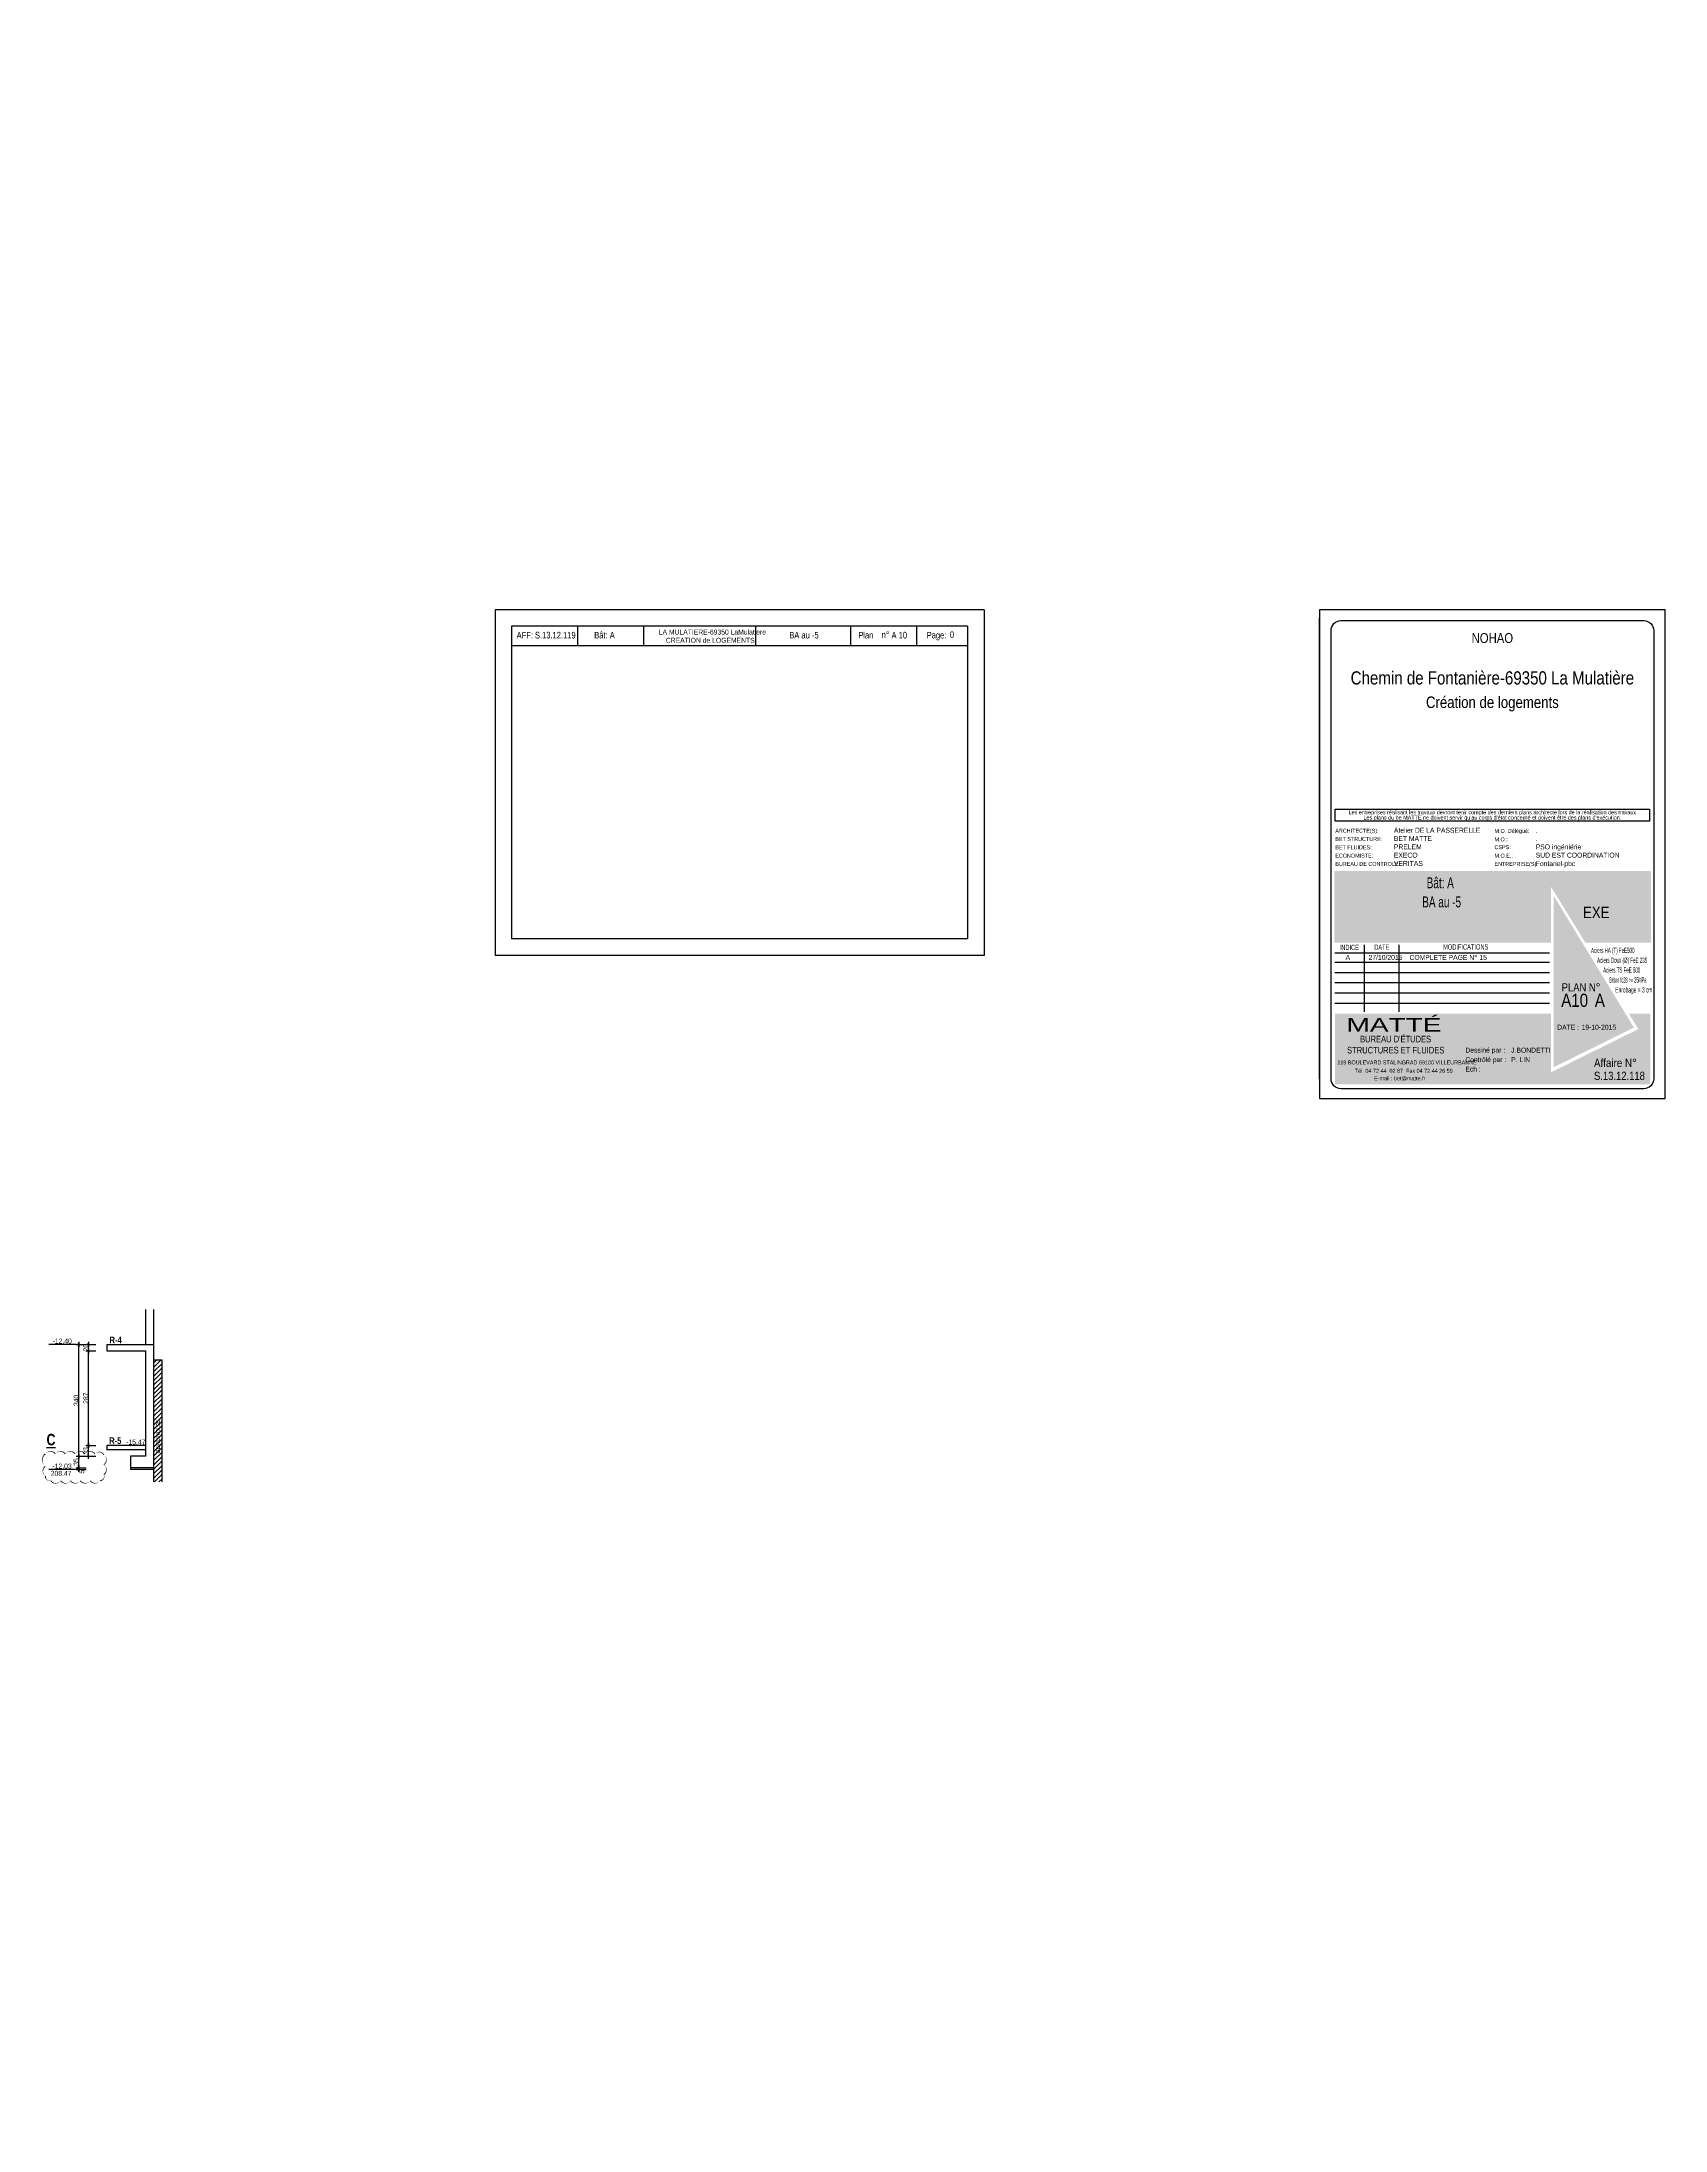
# Model space of a CAD drawing. Header units: metres. Extents: x -9927 to 45032, y -190416 to 12166.
# Drawn here: x -6357 to -1426, y -134449 to -128105 of the extents above; entities that cross this region are included whole.
import ezdxf
from ezdxf.enums import TextEntityAlignment as Align

# ---------------------------------------------------------------- set-up
doc = ezdxf.new("R2010")
doc.units = ezdxf.units.M
doc.header["$PDMODE"] = 65
for name, color, linetype in [('01_cartouche', 7, 'Continuous'), ('01_cote_gen', 4, 'Continuous'), ('01_fenetres', 171, 'Continuous'), ('01_linteaux', 3, 'Continuous'), ('01_murs_coup', 5, 'Continuous'), ('01_poch_BN', 9, 'Continuous'), ('01_poch_murs', 251, 'Continuous'), ('01_texte', 230, 'Continuous'), ('AA_COTES', 2, 'Continuous')]:
    doc.layers.add(name, color=color, linetype=linetype)
doc.styles.add('ARIAL NA', font='ARIALN.TTF')
doc.styles.add('arialstyle', font='ARIALN.TTF')
doc.styles.add('cartouche', font='ARIALN.TTF', dxfattribs={"width": 0.01})
doc.styles.add('cartouche1', font='ARIALN.TTF')
doc.styles.add('impact', font='impact.ttf')
doc.styles.add('MATTE_TXT', font='arial.ttf')
doc.styles.add('STYLE2', font='ARIALN.TTF')
doc.styles.add('stylemattecart', font='ARIALN.TTF')
doc.dimstyles.new('JB25', dxfattribs={"dimscale": 0.1, "dimtxt": 150, "dimasz": 17, "dimexe": 0.1, "dimexo": 0.1, "dimgap": 0.09, "dimtad": 1, "dimdec": 1, "dimlfac": 0.5, "dimdsep": 46, "dimtxsty": 'STYLE2', "dimblk1": 'BOND_G', "dimblk2": 'BOND_D', "dimsah": 1, "dimcen": 1.5, "dimdle": 0.01, "dimse1": 1, "dimse2": 1, "dimclrd": 4, "dimclre": 2, "dimclrt": 5, "dimadec": 0, "dimazin": 0, "dimtfac": 2.333333, "dimtdec": 1, "dimtix": 1, "dimtmove": 2, "dimatfit": 3, "dimldrblk": 'BOND_G', "dimfxl": 1, "dimtolj": 1, "dimtzin": 0, "dimarcsym": 0})
doc.dimstyles.new('JB50', dxfattribs={"dimscale": 0.1, "dimtxt": 150, "dimasz": 15, "dimexe": 0.1, "dimexo": 0.1, "dimgap": 0.09, "dimtad": 1, "dimdec": 1, "dimdsep": 46, "dimtxsty": 'STYLE2', "dimblk1": 'BOND_G', "dimblk2": 'BOND_D', "dimsah": 1, "dimcen": 1.5, "dimdle": 0.01, "dimse1": 1, "dimse2": 1, "dimclrd": 4, "dimclre": 2, "dimclrt": 6, "dimazin": 2, "dimtfac": 2.333333, "dimtdec": 1, "dimtix": 1, "dimtmove": 2, "dimatfit": 3, "dimldrblk": 'BOND_G', "dimfxl": 1, "dimtolj": 1, "dimtzin": 0, "dimarcsym": 0})

# ---------------------------------------------------------------- blocks, each defined once
blk = doc.blocks.new('BOND_G')
at = {"layer": 'AA_COTES', "color": 0}
for p, q in [((5, 0), (-5, 0)), ((1.8, 1.8), (-1.8, -1.8)), ((0, -5), (0, 15))]:
    blk.add_line(p, q, dxfattribs=at)
blk = doc.blocks.new('BOND_D')
at = {"layer": 'AA_COTES', "color": 0}
for p, q in [((5, 0), (-5, 0)), ((-1.8, -1.8), (1.8, 1.8)), ((0, 5), (0, -15))]:
    blk.add_line(p, q, dxfattribs=at)
blk = doc.blocks.new('*D1174')
at = {"layer": '01_cote_gen', "color": 4, "lineweight": -2, "transparency": 16777216}
blk.add_line((-6215.5, -132400.4), (-6215.5, -132370.4), dxfattribs=at)
at = {"layer": 'DEFPOINTS', "color": 0, "lineweight": 0, "transparency": 16777216}
for p in [(-6215.5, -132368.9), (-6058.2, -132368.9), (-6058.2, -132401.9)]:
    blk.add_point(p, dxfattribs=at)
at = {"layer": '01_cote_gen', "color": 4, "lineweight": -2, "transparency": 16777216, "xscale": 1.5, "yscale": 1.5, "zscale": 1.5}
for name, p, rotation in [('BOND_D', (-6215.5, -132368.9), 90), ('BOND_G', (-6215.5, -132401.9), 270)]:
    blk.add_blockref(name, p, dxfattribs=dict(at, rotation=rotation))
at = {"layer": '01_cote_gen', "color": 6, "transparency": 16777216, "insert": (-6223.1, -132385.4), "char_height": 15, "attachment_point": 5, "rotation": 90, "style": 'STYLE2'}
blk.add_mtext('\\A1;33', dxfattribs=at)
blk = doc.blocks.new('*D1177')
at = {"layer": '01_cote_gen', "color": 4, "lineweight": -2, "transparency": 16777216}
blk.add_line((-6244.9, -132440.4), (-6244.9, -132438.4), dxfattribs=at)
at = {"layer": 'DEFPOINTS', "color": 0, "lineweight": 0, "transparency": 16777216}
for p in [(-6244.9, -132436.9), (-6087.7, -132436.9), (-6087.7, -132441.9)]:
    blk.add_point(p, dxfattribs=at)
at = {"layer": '01_cote_gen', "color": 4, "lineweight": -2, "transparency": 16777216, "xscale": 1.5, "yscale": 1.5, "zscale": 1.5}
for name, p, rotation in [('BOND_D', (-6244.9, -132436.9), 90), ('BOND_G', (-6244.9, -132441.9), 270)]:
    blk.add_blockref(name, p, dxfattribs=dict(at, rotation=rotation))
at = {"layer": '01_cote_gen', "color": 6, "transparency": 16777216, "insert": (-6235.9, -132448.8), "char_height": 15, "attachment_point": 5, "rotation": 90, "style": 'STYLE2'}
blk.add_mtext('\\A1;5', dxfattribs=at)
blk = doc.blocks.new('*D1178')
at = {"layer": '01_cote_gen', "color": 4, "lineweight": -2, "transparency": 16777216}
blk.add_line((-6215.5, -132367.4), (-6215.5, -132083.4), dxfattribs=at)
at = {"layer": 'DEFPOINTS', "color": 0, "lineweight": 0, "transparency": 16777216}
for p in [(-6215.5, -132081.9), (-6160.1, -132081.9), (-6193, -132368.9)]:
    blk.add_point(p, dxfattribs=at)
at = {"layer": '01_cote_gen', "color": 4, "lineweight": -2, "transparency": 16777216, "xscale": 1.5, "yscale": 1.5, "zscale": 1.5}
for name, p, rotation in [('BOND_D', (-6215.5, -132081.9), 90), ('BOND_G', (-6215.5, -132368.9), 270)]:
    blk.add_blockref(name, p, dxfattribs=dict(at, rotation=rotation))
at = {"layer": '01_cote_gen', "color": 6, "transparency": 16777216, "insert": (-6223.1, -132225.4), "char_height": 15, "attachment_point": 5, "rotation": 90, "style": 'STYLE2'}
blk.add_mtext('\\A1;287', dxfattribs=at)
blk = doc.blocks.new('*D1175')
at = {"layer": '01_cote_gen', "color": 4, "lineweight": -2, "transparency": 16777216}
blk.add_line((-6215.5, -132080.4), (-6215.5, -132063.4), dxfattribs=at)
at = {"layer": 'DEFPOINTS', "color": 0, "lineweight": 0, "transparency": 16777216}
for p in [(-6222.4, -132061.9), (-6215.5, -132061.9), (-6193, -132081.9)]:
    blk.add_point(p, dxfattribs=at)
at = {"layer": '01_cote_gen', "color": 4, "lineweight": -2, "transparency": 16777216, "xscale": 1.5, "yscale": 1.5, "zscale": 1.5}
for name, p, rotation in [('BOND_D', (-6215.5, -132061.9), 90), ('BOND_G', (-6215.5, -132081.9), 270)]:
    blk.add_blockref(name, p, dxfattribs=dict(at, rotation=rotation))
at = {"layer": '01_cote_gen', "color": 6, "transparency": 16777216, "insert": (-6223.1, -132071.9), "char_height": 15, "attachment_point": 5, "rotation": 90, "style": 'STYLE2'}
blk.add_mtext('\\A1;20', dxfattribs=at)
blk = doc.blocks.new('*D1179')
at = {"layer": '01_cote_gen', "color": 4, "lineweight": -2, "transparency": 16777216}
blk.add_line((-6244.9, -132435.4), (-6244.9, -132403.4), dxfattribs=at)
at = {"layer": 'DEFPOINTS', "color": 0, "lineweight": 0, "transparency": 16777216}
for p in [(-6244.9, -132401.9), (-6087.7, -132401.9), (-6087.7, -132436.9)]:
    blk.add_point(p, dxfattribs=at)
at = {"layer": '01_cote_gen', "color": 4, "lineweight": -2, "transparency": 16777216, "xscale": 1.5, "yscale": 1.5, "zscale": 1.5}
for name, p, rotation in [('BOND_D', (-6244.9, -132401.9), 90), ('BOND_G', (-6244.9, -132436.9), 270)]:
    blk.add_blockref(name, p, dxfattribs=dict(at, rotation=rotation))
at = {"layer": '01_cote_gen', "color": 6, "transparency": 16777216, "insert": (-6252.6, -132419.4), "char_height": 15, "attachment_point": 5, "rotation": 90, "style": 'STYLE2'}
blk.add_mtext('\\A1;35', dxfattribs=at)
blk = doc.blocks.new('*D1176')
at = {"layer": '01_cote_gen', "color": 4, "lineweight": -2, "transparency": 16777216}
blk.add_line((-6244.9, -132400.4), (-6244.9, -132063.4), dxfattribs=at)
at = {"layer": 'DEFPOINTS', "color": 0, "lineweight": 0, "transparency": 16777216}
for p in [(-6244.9, -132061.9), (-6163.8, -132061.9), (-6193, -132401.9)]:
    blk.add_point(p, dxfattribs=at)
at = {"layer": '01_cote_gen', "color": 4, "lineweight": -2, "transparency": 16777216, "xscale": 1.5, "yscale": 1.5, "zscale": 1.5}
for name, p, rotation in [('BOND_D', (-6244.9, -132061.9), 90), ('BOND_G', (-6244.9, -132401.9), 270)]:
    blk.add_blockref(name, p, dxfattribs=dict(at, rotation=rotation))
at = {"layer": '01_cote_gen', "color": 6, "transparency": 16777216, "insert": (-6252.6, -132231.9), "char_height": 15, "attachment_point": 5, "rotation": 90, "style": 'STYLE2'}
blk.add_mtext('\\A1;340', dxfattribs=at)
blk = doc.blocks.new('*D1674')
at = {"layer": '01_poch_murs', "color": 4, "lineweight": -2, "transparency": 16777216}
blk.add_line((-3731, 82.3), (-3704.4, 82.3), dxfattribs=at)
at = {"layer": 'DEFPOINTS', "color": 0, "lineweight": 0, "transparency": 16777216}
for p in [(-3702.7, 82.3), (-3732.7, 0), (-3702.7, -169936.7)]:
    blk.add_point(p, dxfattribs=at)
at = {"layer": '01_poch_murs', "color": 4, "lineweight": -2, "transparency": 16777216, "xscale": 1.7, "yscale": 1.7, "zscale": 1.7, "rotation": 180}
blk.add_blockref('BOND_G', (-3732.7, 82.3), dxfattribs=at)
at = {"layer": '01_poch_murs', "color": 4, "lineweight": -2, "transparency": 16777216, "xscale": 1.7, "yscale": 1.7, "zscale": 1.7}
blk.add_blockref('BOND_D', (-3702.7, 82.3), dxfattribs=at)
at = {"layer": '01_poch_murs', "color": 5, "transparency": 16777216, "insert": (-3717.7, 90), "char_height": 15, "attachment_point": 5, "style": 'STYLE2'}
blk.add_mtext('\\A1;15', dxfattribs=at)

msp = doc.modelspace()

# ---------------------------------------------------------------- hatches: boundary and pattern name
at = {"layer": '01_cartouche', "linetype": 'Continuous'}
h = msp.add_hatch(color=9, dxfattribs=at)
h.dxf.hatch_style = 2
h.paths.add_polyline_path([(-1470, -130623.94), (-2431.25, -130623.94), (-2431.25, -130841.44), (-1773.75, -130841.44), (-1773.75, -130671.13), (-1668.94, -130841.44), (-1470, -130841.44)])
h.paths.add_polyline_path([(-2377.41, -130645.19), (-1834.32, -130645.19), (-1834.32, -130816.82), (-2377.41, -130816.82)], flags=24)
h.paths.add_polyline_path([(-1650.35, -130724.43), (-1531.39, -130724.43), (-1531.39, -130706.43), (-1650.35, -130706.43)], flags=24)
h.paths.add_polyline_path([(-1651.11, -130705.53), (-1532.15, -130705.53), (-1532.15, -130687.53), (-1651.11, -130687.53)], flags=24)
h.paths.add_polyline_path([(-1652.68, -130690.33), (-1491.24, -130690.33), (-1491.24, -130662.9), (-1652.68, -130662.9)], flags=24)
h.paths.add_polyline_path([(-1652.68, -130668.39), (-1511.47, -130668.39), (-1511.47, -130640.96), (-1652.68, -130640.96)], flags=24)
h = msp.add_hatch(color=1, dxfattribs=at)
h.dxf.hatch_style = 2
h.paths.add_polyline_path([(-1764.86, -130699.58), (-1764.86, -131219.73), (-1521.53, -131099.45)])
h.paths.add_polyline_path([(-1745.31, -131050.91), (-1617.25, -131049.85), (-1617.56, -131011.74), (-1745.62, -131012.8)], flags=24)
h.paths.add_polyline_path([(-1752.97, -131112.73), (-1496.59, -131111.42), (-1496.9, -131050.15), (-1753.29, -131051.46)], flags=9)
h = msp.add_hatch(color=8, dxfattribs=at)
h.dxf.hatch_style = 2
h.paths.add_polyline_path([(-1471.41, -131056.75), (-1537.13, -131056.75), (-1508.04, -131104.17), (-1773.54, -131235.66), (-1773.54, -131056.75), (-2429.85, -131056.75), (-2429.85, -131271.62), (-1471.41, -131271.62)])
h.paths.add_polyline_path([(-1628.49, -131226.15), (-1486.38, -131226.15), (-1486.38, -131187.39), (-1628.49, -131187.39)], flags=24)
h.paths.add_polyline_path([(-2425.73, -131114.22), (-2064.24, -131114.22), (-2064.24, -131268.23), (-2425.73, -131268.23)], flags=24)
h.paths.add_polyline_path([(-2404.7, -131121.92), (-1861.41, -131121.92), (-1861.41, -131060.42), (-2404.7, -131060.42)], flags=24)
h.paths.add_polyline_path([(-1986.38, -131179.76), (-1931.23, -131179.76), (-1931.23, -131148.85), (-1986.38, -131148.85)], flags=24)
h.paths.add_polyline_path([(-1629.62, -131264.96), (-1483.06, -131264.96), (-1483.06, -131226.67), (-1629.62, -131226.67)], flags=24)
h.paths.add_polyline_path([(-1883.51, -131260.24), (-1828.81, -131260.24), (-1828.81, -131229.33), (-1883.51, -131229.33)], flags=24)
h.paths.add_polyline_path([(-1885.23, -131222.62), (-1830.53, -131222.62), (-1830.53, -131191.71), (-1885.23, -131191.71)], flags=24)
h.paths.add_polyline_path([(-1984.19, -131259.97), (-1925.33, -131259.97), (-1925.33, -131229.06), (-1984.19, -131229.06)], flags=24)
h.paths.add_polyline_path([(-1977, -131221.6), (-1924.77, -131221.6), (-1924.77, -131190.69), (-1977, -131190.69)], flags=24)
h.paths.add_polyline_path([(-1886.35, -131142.77), (-1834.69, -131142.77), (-1834.69, -131111.86), (-1886.35, -131111.86)], flags=24)
h.paths.add_polyline_path([(-1974.04, -131140.28), (-1927.1, -131140.28), (-1927.1, -131109.37), (-1974.04, -131109.37)], flags=24)
h.paths.add_polyline_path([(-1988.73, -131101.45), (-1925.71, -131101.45), (-1925.71, -131070.54), (-1988.73, -131070.54)], flags=8)
h.paths.add_polyline_path([(-1885.02, -131102.24), (-1837.74, -131102.24), (-1837.74, -131071.33), (-1885.02, -131071.33)], flags=24)
h.paths.add_polyline_path([(-1884.08, -131181.83), (-1831.85, -131181.83), (-1831.85, -131150.92), (-1884.08, -131150.92)], flags=24)
at = {"layer": '01_poch_murs'}
h = msp.add_hatch(dxfattribs=at)
h.set_pattern_fill('ANSI31', color=256, scale=3)
h.set_pattern_definition([(45, (-17673.9065, -134372.56), (-6.735192, 6.735192), [])])
h.paths.add_polyline_path([(-5992.67, -132108.89), (-6009.67, -132108.89), (-6009.67, -132481.39), (-5992.67, -132481.36)])
h.paths.add_polyline_path([(-6009.67, -132108.89), (-6017.67, -132108.89), (-6017.67, -132479.39), (-6009.67, -132479.39)])
h.paths.add_polyline_path([(-5992.67, -132481.36), (-6009.67, -132481.39), (-6009.67, -132479.39), (-5992.67, -132479.39)], flags=17)

# ---------------------------------------------------------------- linework, layer by layer
at = {"layer": '01_cartouche', "color": 254, "linetype": 'Continuous'}
for p, q in [((-2430, -130872.96), (-1777.42, -130872.96)), ((-2341.1, -130848.65), (-2341.1, -131052.06)), ((-2235.5, -130848.65), (-2235.5, -131052.06)), ((-2430, -130900.85), (-1777.42, -130900.85)), ((-2430, -130931.95), (-1777.42, -130931.95)), ((-2430, -130963.06), (-1777.42, -130963.06)), ((-2430, -130994.16), (-1777.42, -130994.16)), ((-2430, -131025.27), (-1777.42, -131025.27))]:
    msp.add_line(p, q, dxfattribs=at)
at = {"layer": '01_cartouche', "linetype": 'Continuous'}
msp.add_lwpolyline([(-1426.43, -131315.27), (-1426.43, -129830.27), (-2476.43, -129830.27), (-2476.43, -131315.27)], close=True, dxfattribs=at)
at = {"layer": '01_cartouche', "color": 7, "linetype": 'Continuous'}
msp.add_lwpolyline([(-1461.43, -131255.27, -0.4142136), (-1491.43, -131285.27), (-2411.42, -131285.27, -0.4142136), (-2441.42, -131255.27), (-2441.42, -129893.27, -0.4142136), (-2411.42, -129863.27), (-1491.43, -129863.27, -0.4142136), (-1461.43, -129893.27), (-1461.43, -131255.27)], format="xyb", dxfattribs=at)
at = {"layer": '01_cartouche', "color": 7}
msp.add_lwpolyline([(-1474.49, -130472.99), (-2428.59, -130472.99), (-2428.59, -130435.94), (-1474.49, -130435.94)], close=True, dxfattribs=at)
at = {"layer": '01_fenetres', "ltscale": 30}
for p, q in [((-4930.29, -129880.27), (-4930.29, -130830.27)), ((-4930.29, -129880.27), (-4930.29, -130830.27)), ((-4930.29, -129880.27), (-4930.29, -130830.27)), ((-3545.29, -129880.27), (-4930.29, -129880.27)), ((-4730.29, -129880.27), (-4730.29, -129940.27)), ((-4529.9, -129880.27), (-4529.9, -129940.27)), ((-4189.72, -129880.27), (-4189.72, -129940.27)), ((-3899.42, -129940.27), (-3899.42, -129880.27)), ((-3699.42, -129940.27), (-3699.42, -129880.27)), ((-3545.29, -129880.27), (-3545.29, -130830.27)), ((-3545.29, -129940.27), (-4930.29, -129940.27)), ((-3545.29, -130830.27), (-4930.29, -130830.27))]:
    msp.add_line(p, q, dxfattribs=at)
at = {"layer": '01_linteaux'}
for p, q in [((-6017.67, -132108.89), (-5992.67, -132108.89)), ((-5992.67, -132108.89), (-5992.67, -132479.14)), ((-6017.67, -132441.9), (-6017.67, -132479.14))]:
    msp.add_line(p, q, dxfattribs=at)
at = {"layer": '01_murs_coup'}
for p, q in [((-6042.67, -131955.64), (-6042.67, -132061.89)), ((-6017.67, -131955.64), (-6017.67, -132441.9)), ((-6160.08, -132061.89), (-6017.67, -132061.89)), ((-6160.08, -132081.89), (-6042.67, -132081.89)), ((-6042.67, -132081.89), (-6042.67, -132401.9)), ((-6042.67, -132368.9), (-6160.08, -132368.9)), ((-6042.67, -132381.9), (-6160.08, -132381.9)), ((-6087.67, -132401.9), (-6087.67, -132441.9)), ((-6042.67, -132401.9), (-6087.67, -132401.9)), ((-6017.67, -132436.9), (-6087.67, -132436.9)), ((-6017.67, -132441.9), (-6087.67, -132441.9))]:
    msp.add_line(p, q, dxfattribs=at)
at = {"layer": '01_poch_BN'}
for p, q in [((-6160.08, -132061.89), (-6160.08, -132081.89)), ((-6160.08, -132368.9), (-6160.08, -132381.9))]:
    msp.add_line(p, q, dxfattribs=at)
at = {"layer": '01_poch_murs'}
for p, q in [((-6160.08, -132061.89), (-6160.08, -132081.89)), ((-6160.08, -132368.9), (-6160.08, -132381.9))]:
    msp.add_line(p, q, dxfattribs=at)
at = {"layer": '01_texte', "ltscale": 30}
for p, q in [((-4980.29, -129830.27), (-4980.29, -130880.27)), ((-3495.29, -129830.27), (-4980.29, -129830.27)), ((-3495.29, -129830.27), (-3495.29, -130880.27)), ((-3495.29, -130880.27), (-4980.29, -130880.27))]:
    msp.add_line(p, q, dxfattribs=at)
at = {"layer": '01_texte'}
for p, q in [((-2476.43, -129894.81), (-2476.43, -129854.81)), ((-2476.43, -129934.81), (-2476.43, -129894.81)), ((-2476.43, -129974.81), (-2476.43, -129934.81)), ((-2476.43, -130014.81), (-2476.43, -129974.81)), ((-2476.43, -130054.81), (-2476.43, -130014.81)), ((-2476.43, -130094.81), (-2476.43, -130054.81)), ((-2476.43, -130134.81), (-2476.43, -130094.81)), ((-2476.43, -130174.81), (-2476.43, -130134.81)), ((-2476.43, -130214.81), (-2476.43, -130174.81)), ((-2476.43, -130254.81), (-2476.43, -130214.81)), ((-2476.43, -130294.81), (-2476.43, -130254.81)), ((-2476.43, -130334.81), (-2476.43, -130294.81)), ((-2476.43, -130374.81), (-2476.43, -130334.81)), ((-2476.43, -130414.81), (-2476.43, -130374.81)), ((-2476.43, -130454.81), (-2476.43, -130414.81)), ((-2476.43, -130494.81), (-2476.43, -130454.81)), ((-2476.43, -130534.81), (-2476.43, -130494.81)), ((-2476.43, -130574.81), (-2476.43, -130534.81)), ((-2476.43, -130614.81), (-2476.43, -130574.81)), ((-2476.43, -130654.81), (-2476.43, -130614.81)), ((-2476.43, -130694.81), (-2476.43, -130654.81)), ((-2476.43, -130734.81), (-2476.43, -130694.81)), ((-2476.43, -130774.81), (-2476.43, -130734.81)), ((-2476.43, -130814.81), (-2476.43, -130774.81)), ((-2476.43, -130854.81), (-2476.43, -130814.81)), ((-2476.43, -130894.81), (-2476.43, -130854.81)), ((-2476.43, -130934.81), (-2476.43, -130894.81)), ((-2476.43, -130974.81), (-2476.43, -130934.81)), ((-2476.43, -131014.81), (-2476.43, -130974.81)), ((-2476.43, -131054.81), (-2476.43, -131014.81)), ((-2476.43, -131254.81), (-2476.43, -131054.81)), ((-6252.42, -132061.89), (-6335.8, -132061.89)), ((-6252.42, -132441.9), (-6335.8, -132441.9))]:
    msp.add_line(p, q, dxfattribs=at)
msp.add_lwpolyline([(-6345.98, -132394.59, 0, 3, -0.5205671), (-6315.98, -132394.59, 0, 3, -0.5205671), (-6285.98, -132394.59, 0, 3, -0.5205671), (-6255.98, -132394.59, 0, 3, -0.5205671), (-6225.98, -132394.59, 0, 3, -0.5205671), (-6195.98, -132394.59, 0, 3, -0.5205671), (-6168.65, -132397.25, 0, 3, -0.5205671), (-6168.65, -132427.25, 0, 3, -0.5205671), (-6168.65, -132457.25, 0, 3, -0.5205671), (-6179.94, -132475.96, 0, 3, -0.5205671), (-6209.94, -132475.96, 0, 3, -0.5205671), (-6239.94, -132475.96, 0, 3, -0.5205671), (-6269.94, -132475.96, 0, 3, -0.5205671), (-6299.94, -132475.96, 0, 3, -0.5205671), (-6329.94, -132475.96, 0, 3, -0.5205671), (-6345.98, -132462.01, 0, 3, -0.5205671), (-6345.98, -132432.01, 0, 3, -0.5205671)], format="xyseb", close=True, dxfattribs=at)

# ---------------------------------------------------------------- texts
at = {"layer": '01_cartouche', "color": 7}
for s, height, style, p in [('NOHAO', 30, 'stylemattecart', (-1951.43, -129916.14)), ('Chemin de Fontanière-69350 La Mulatière', 40, 'arialstyle', (-1951.43, -130036.14)), ('Création de logements', 35, 'arialstyle', (-1951.43, -130115.25))]:
    msp.add_text(s, height=height, dxfattribs=dict(at, style=style)).set_placement(p, align=Align.MIDDLE)
at = {"layer": '01_cartouche', "color": 252}
for s, style, p in [('ARCHITECTE(S):', 'cartouche', (-2428.59, -130507.55)), ('M.O. Délégué:', 'cartouche1', (-1944.95, -130508.01)), ('BET STRUCTURE:', 'cartouche', (-2428.59, -130532.76)), ('BET FLUIDES:', 'cartouche', (-2428.59, -130557.97)), ('CSPS:', 'cartouche1', (-1944.95, -130557.51)), ('M.O.:', 'cartouche1', (-1944.95, -130533.68)), ('ECONOMISTE:', 'cartouche', (-2428.59, -130583.18)), ('BUREAU DE CONTROLE:', 'cartouche', (-2428.59, -130608.4)), ('M.O.E.:', 'cartouche1', (-1944.95, -130583.18)), ('ENTREPRISE(S):', 'cartouche1', (-1944.95, -130608.4))]:
    msp.add_text(s, height=12, dxfattribs=dict(at, style=style)).set_placement(p)
at = {"layer": '01_cartouche', "color": 7, "style": 'stylemattecart'}
for s, p in [('Les entreprises réalisant les travaux devront tenir compte des derniers plans architecte lors de la réalisation des travaux', (-1951.54, -130445.52)), ("Les plans du be MATTE ne doivent servir qu'au corps d'état concerné et doivent être des plans d'exécution.", (-1951.54, -130461.56))]:
    msp.add_text(s, height=12, dxfattribs=at).set_placement(p, align=Align.MIDDLE_CENTER)
at = {"layer": '01_cartouche', "color": 7}
for s, height, style, p in [('Atelier DE LA PASSERELLE', 15, 'cartouche1', (-2250.55, -130507.64)), ('BET MATTE', 15, 'cartouche1', (-2250.55, -130532.85)), ('PRELEM', 15, 'cartouche1', (-2250.55, -130558.06)), ('PSO ingéniérie', 15, 'cartouche1', (-1819.72, -130558.06)), ('.', 15, 'cartouche1', (-1819.72, -130507.64)), ('.', 15, 'cartouche1', (-1819.72, -130532.85)), ('VERITAS', 15, 'cartouche1', (-2250.55, -130608.49)), ('EXECO', 15, 'cartouche1', (-2250.55, -130583.27)), ('SUD EST COORDINATION', 15, 'cartouche1', (-1819.72, -130583.27)), ('Fontanel-pbc', 15, 'cartouche1', (-1819.72, -130609.02)), ('EXE', 35, 'stylemattecart', (-1675.96, -130767.04)), ('27/10/2015', 15, 'cartouche1', (-2327.5, -130893.93)), ('COMPLETE PAGE N° 15', 15, 'cartouche1', (-2203.1, -130893.93)), ('A', 15, 'cartouche1', (-2397.31, -130893.93)), ('Contrôlé par :', 15, 'cartouche', (-2033.57, -131204.31)), ('Dessiné par :', 15, 'cartouche', (-2033.57, -131175.51)), ('J.BONDETTI', 15, 'cartouche', (-1894.34, -131175.51)), ('P. LIN', 15, 'cartouche', (-1894.34, -131204.31)), ('119 BOULEVARD STALINGRAD 69100 VILLEURBANNE', 12, 'arialstyle', (-2422.2, -131211.43)), ('Tél. 04 72 44  02 87  Fax 04 72 44 26 59', 12, 'arialstyle', (-2369.06, -131236.83)), ('E-mail : bet@matte.fr', 12, 'arialstyle', (-2310.66, -131259.71)), ('Ech :  ', 15, 'cartouche', (-2033.57, -131233.12)), ('S.13.12.118', 25, 'stylemattecart', (-1642.7, -131258.69))]:
    msp.add_text(s, height=height, dxfattribs=dict(at, style=style)).set_placement(p)
at = {"layer": '01_cartouche', "color": 7, "style": 'stylemattecart', "width": 0.8}
for s, p in [('Bât: A ', (-2105.4, -130658.86)), ('BA au -5', (-2105.4, -130718.05))]:
    msp.add_text(s, height=33, dxfattribs=at).set_placement(p, align=Align.MIDDLE)
at = {"layer": '01_cartouche', "color": 7}
for s, height, style, width, p, p2 in [('INDICE', 16, 'arialstyle', 0.941138, (-2415.15, -130863.98), (-2356.7, -130863.98)), ('DATE', 16, 'arialstyle', 0.922192, (-2309.83, -130863.26), (-2264.76, -130863.26)), ('MODIFICATIONS', 16, 'arialstyle', 0.943218, (-2101.08, -130862.47), (-1963.74, -130862.47)), ('Aciers HA (T) FeE500', 16, 'arialstyle', 0.736706, (-1651.79, -130872.93), (-1519.73, -130872.93)), ('Aciers Doux (Ø) FeE 235', 16, 'arialstyle', 0.743781, (-1633.39, -130902.93), (-1481.09, -130902.93)), ('Aciers TS FeE 500', 16, 'arialstyle', 0.734281, (-1614.98, -130932.93), (-1502.02, -130932.93)), ('Béton fc28 >= 25MPa', 16, 'arialstyle', 0.636983, (-1596.57, -130962.93), (-1483.62, -130962.93)), ('Enrobage = 3 cm', 16, 'arialstyle', 0.806177, (-1578.17, -130992.93), (-1465.21, -130992.93)), ('Affaire N°', 25, 'stylemattecart', 1.037116, (-1642.7, -131219.28), (-1512.67, -131219.28))]:
    msp.add_text(s, height=height, dxfattribs=dict(at, style=style, width=width)).set_placement(p, p2, align=Align.FIT)
at = {"layer": '01_cartouche', "color": 255}
for s, height, style, p in [('A10', 40, 'arialstyle', (-1742.2, -131036.52)), ('PLAN N°', 25, 'arialstyle', (-1740.86, -130989.87)), ('A', 40, 'arialstyle', (-1640.24, -131036.52)), ("BUREAU D'ÉTUDES", 20, 'arialstyle', (-2353.06, -131144.41)), ('DATE :', 15, 'cartouche', (-1754.45, -131105.91)), ('19-10-2015', 15, 'arialstyle', (-1680.66, -131105.91)), ('STRUCTURES ET FLUIDES', 20, 'arialstyle', (-2392.54, -131178.09))]:
    msp.add_text(s, height=height, dxfattribs=dict(at, style=style)).set_placement(p)
at = {"layer": '01_cartouche', "color": 255, "style": 'arialstyle', "width": 1.812358}
msp.add_text('MATTÉ', height=41, dxfattribs=at).set_placement((-2394.45, -131111.67), (-2105.99, -131111.67), align=Align.FIT)
at = {"layer": '01_texte'}
for s, height, style, p in [('AFF:', 20, 'STYLE2', (-4914.99, -129917.42)), ('S.13.12.119', 20, 'STYLE2', (-4859.33, -129917.42)), ('Bât: A', 20, 'STYLE2', (-4679.35, -129917.42)), ('LA MULATIERE-69350 LaMulatiere', 15, 'STYLE2', (-4483.2, -129905.55)), ('CREATION de LOGEMENTS', 15, 'STYLE2', (-4461.72, -129930.55)), ('BA au -5', 20, 'STYLE2', (-4086.9, -129917.42)), ('Plan', 20, 'STYLE2', (-3877.38, -129917.42)), ('n%%D', 20, 'STYLE2', (-3806.69, -129915.98)), ('A 10', 20, 'STYLE2', (-3776.35, -129917.42)), ('Page:', 20, 'STYLE2', (-3669.71, -129917.42)), ('0', 20, 'STYLE2', (-3599.02, -129915.98)), ('-12.40', 15, 'ARIAL NA', (-6324.33, -132059.28)), ('R-4', 20, 'impact', (-6151.24, -132058.63)), ('R-5', 20, 'impact', (-6152.27, -132364.47)), ('-15.47', 15, 'ARIAL NA', (-6100.56, -132366.03)), ('208.47', 15, 'ARIAL NA', (-6329.96, -132461.02)), ('-12.03', 15, 'ARIAL NA', (-6324.77, -132439.03))]:
    msp.add_text(s, height=height, dxfattribs=dict(at, style=style)).set_placement(p)
at = {"layer": '01_texte', "style": 'impact'}
msp.add_text('%%UC', height=35, dxfattribs=at).set_placement((-6329.21, -132379.08, 9.99), align=Align.BOTTOM_CENTER)
at = {"layer": '01_texte', "style": 'MATTE_TXT'}
msp.add_text('BERLINOISE', height=12, rotation=90, dxfattribs=at).set_placement((-5998.41, -132392.11))

# ---------------------------------------------------------------- dimensions: what is measured, and where the dimension line sits
at = {"layer": '01_cote_gen'}
for base, p1, p2, picture, middle in [((-6244.92, -132061.89), (-6192.96, -132401.9), (-6163.83, -132061.89), '*D1176', (-6252.58, -132231.89)), ((-6215.46, -132061.89), (-6192.96, -132081.89), (-6222.42, -132061.89), '*D1175', (-6223.13, -132071.89)), ((-6215.46, -132081.89), (-6192.96, -132368.9), (-6160.08, -132081.89), '*D1178', (-6223.13, -132225.39)), ((-6244.92, -132401.9), (-6087.67, -132436.9), (-6087.67, -132401.9), '*D1179', (-6252.58, -132419.4)), ((-6215.46, -132368.9), (-6058.21, -132401.9), (-6058.21, -132368.9), '*D1174', (-6223.13, -132385.4))]:
    dim = msp.add_linear_dim(base=base, p1=p1, p2=p2, angle=90, dimstyle='JB50', dxfattribs=at)
    dim.commit()
    dim.dimension.update_dxf_attribs({"geometry": picture, "text_midpoint": middle})
dim = msp.add_linear_dim(base=(-6244.92, -132436.9), p1=(-6087.67, -132441.9), p2=(-6087.67, -132436.9), angle=90, dimstyle='JB50', dxfattribs=at)
dim.commit()
dim.dimension.update_dxf_attribs({"geometry": '*D1177', "text_midpoint": (-6235.94, -132448.85), "dimtype": 160})
at = {"layer": '01_poch_murs'}
dim = msp.add_linear_dim(base=(-3702.71, 82.34), p1=(-3732.67, 0), p2=(-3702.71, -169936.7), dimstyle='JB25', dxfattribs=at)
dim.commit()
dim.dimension.update_dxf_attribs({"geometry": '*D1674', "text_midpoint": (-3717.69, 90)})

doc.saveas('drawing.dxf')
